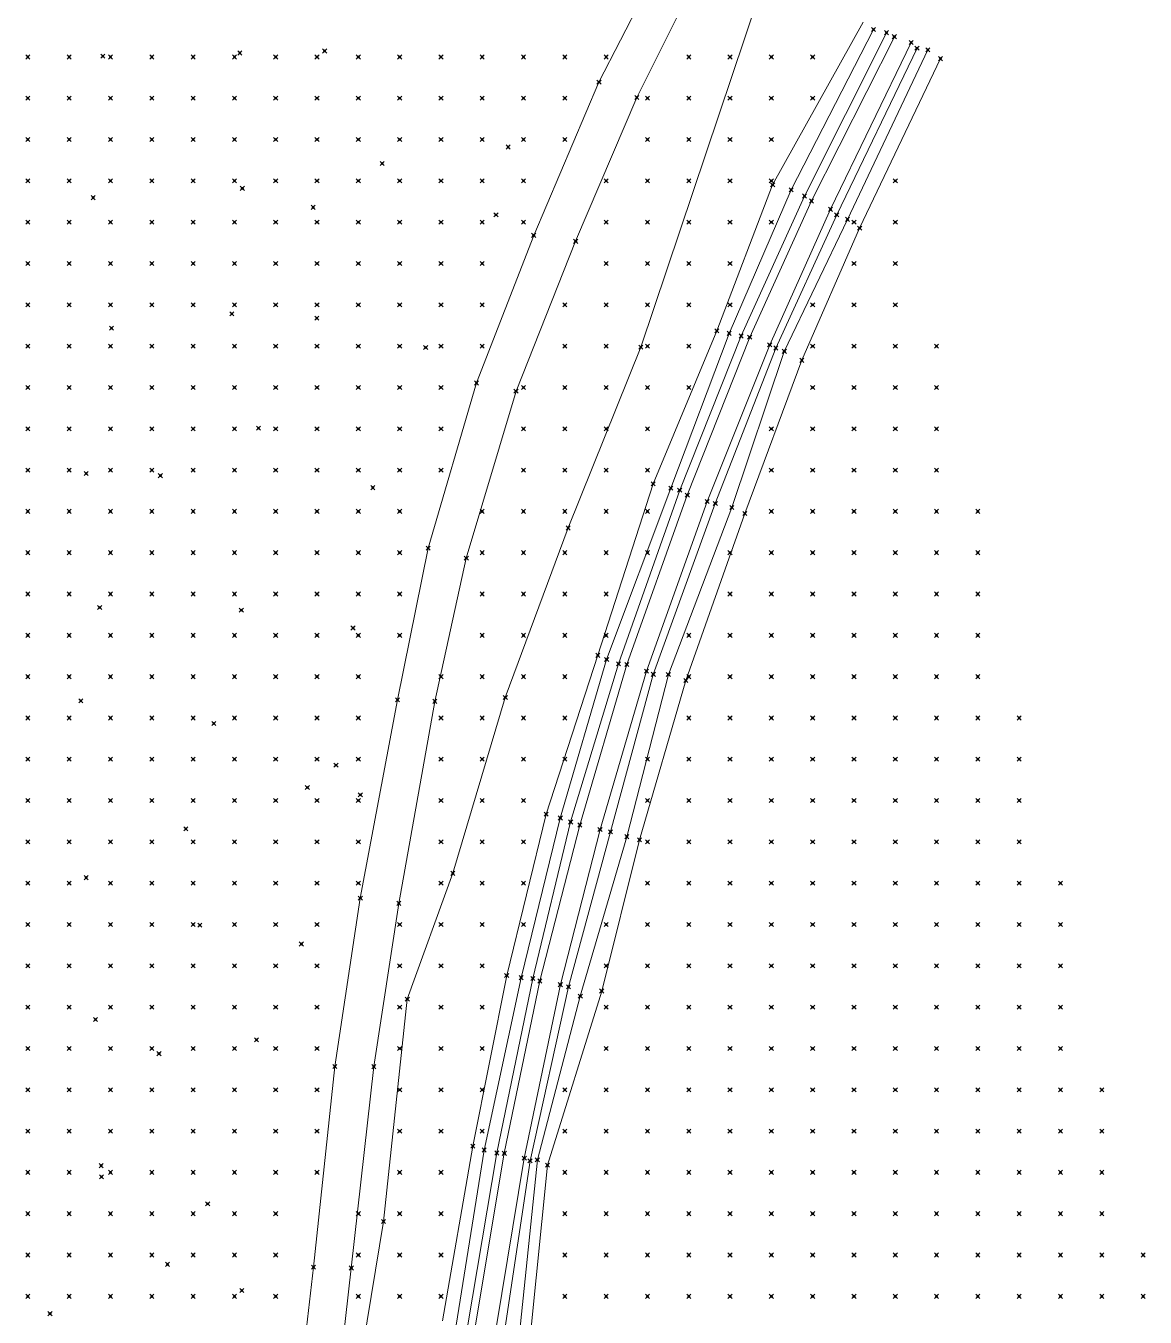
# Model space of a CAD drawing. Header units: metres. Extents: x 441556 to 446409, y 432338 to 461058.
# Drawn here: x 441716.9 to 441798.2, y 452338.6 to 452432.3 of the extents above; entities that cross this region are included whole.
import ezdxf

# ---------------------------------------------------------------- set-up
doc = ezdxf.new("R2010")
doc.units = ezdxf.units.M
doc.header["$MEASUREMENT"] = 0
doc.header["$PDMODE"] = 35
doc.header["$PDSIZE"] = 0.15
for name, color, linetype, lineweight in [('DTM-BRE-RevN_GRP_CALE FERATA', 2, 'Continuous', 0), ('DTM-BRE-RevN_GRP_DRUM PIATRA', 2, 'Continuous', 0), ('DTM-BRE-RevN_GRP_TALUZ JOS', 2, 'Continuous', 0), ('DTM-BRE-RevN_GRP_TALUZ SUS', 2, 'Continuous', 0), ('DTM-BRE-RevN_YP_RevK_0YP', 1, 'Continuous', 0), ('DTM-NOK-RevN_LIDAR_co_lidar', 91, 'Continuous', 0), ('DTM-NOK-RevN_RTK', 32, 'Continuous', 0)]:
    doc.layers.add(name, color=color, linetype=linetype, lineweight=lineweight)

msp = doc.modelspace()

# ---------------------------------------------------------------- linework, layer by layer
at = {"layer": 'DTM-BRE-RevN_GRP_CALE FERATA'}
for p, q in [((441773.965, 452419.596, 361.966), (441779.981, 452431.522, 362.058)), ((441781.204, 452431.102, 361.971), (441775.338, 452418.991, 361.95)), ((441769.476, 452409.702, 361.998), (441773.965, 452419.596, 361.966)), ((441775.338, 452418.991, 361.95), (441770.927, 452409.159, 361.964)), ((441764.948, 452398.245, 362.011), (441769.476, 452409.702, 361.998)), ((441770.927, 452409.159, 361.964), (441766.393, 452397.771, 362.09)), ((441760.548, 452385.938, 362.021), (441764.948, 452398.245, 362.011)), ((441766.393, 452397.771, 362.09), (441761.984, 452385.456, 361.99)), ((441757.14, 452374.289, 361.983), (441760.548, 452385.938, 362.021)), ((441761.984, 452385.456, 361.99), (441758.607, 452373.961, 361.967)), ((441754.241, 452362.968, 361.943), (441757.14, 452374.289, 361.983)), ((441758.607, 452373.961, 361.967), (441755.727, 452362.703, 361.901)), ((441751.659, 452350.458, 361.98), (441754.241, 452362.968, 361.943)), ((441755.727, 452362.703, 361.901), (441753.108, 452350.107, 361.927)), ((441749.541, 452337.86, 361.908), (441751.659, 452350.458, 361.98)), ((441753.108, 452350.107, 361.927), (441751.061, 452337.787, 361.874))]:
    msp.add_line(p, q, dxfattribs=at)
at = {"layer": 'DTM-BRE-RevN_GRP_DRUM PIATRA'}
for p, q in [((441758.533, 452428.218, 357.697), (441763.944, 452438.803, 358.177)), ((441761.284, 452427.114, 357.684), (441766.548, 452437.653, 358.223)), ((441753.791, 452417.101, 357.655), (441758.533, 452428.218, 357.697)), ((441756.838, 452416.67, 357.556), (441761.284, 452427.114, 357.684)), ((441749.644, 452406.386, 357.597), (441753.791, 452417.101, 357.655)), ((441752.508, 452405.788, 357.519), (441756.838, 452416.67, 357.556)), ((441746.122, 452394.392, 357.536), (441749.644, 452406.386, 357.597)), ((441748.897, 452393.669, 357.467), (441752.508, 452405.788, 357.519)), ((441743.9, 452383.382, 357.535), (441746.122, 452394.392, 357.536)), ((441746.606, 452383.268, 357.466), (441748.897, 452393.669, 357.467)), ((441741.201, 452368.984, 357.447), (441743.9, 452383.382, 357.535)), ((441743.995, 452368.604, 357.448), (441746.606, 452383.268, 357.466)), ((441739.355, 452356.755, 357.141), (441741.201, 452368.984, 357.447)), ((441742.186, 452356.747, 357.117), (441743.995, 452368.604, 357.448)), ((441737.799, 452342.196, 357.084), (441739.355, 452356.755, 357.141)), ((441740.548, 452342.128, 357.22), (441742.186, 452356.747, 357.117)), ((441736.216, 452328.348, 356.983), (441737.799, 452342.196, 357.084)), ((441739.001, 452328.49, 357.091), (441740.548, 452342.128, 357.22))]:
    msp.add_line(p, q, dxfattribs=at)
at = {"layer": 'DTM-BRE-RevN_GRP_TALUZ JOS'}
for p, q in [((441773.814, 452445.363, 358.362), (441761.566, 452408.987, 358.172)), ((441772.485, 452420.413, 361.366), (441778.464, 452432.052, 361.537)), ((441782.406, 452430.563, 361.626), (441776.577, 452418.261, 361.538)), ((441767.979, 452409.986, 361.355), (441772.485, 452420.413, 361.366)), ((441776.577, 452418.261, 361.538), (441771.991, 452408.679, 361.615)), ((441763.754, 452398.749, 361.474), (441767.979, 452409.986, 361.355)), ((441761.566, 452408.987, 358.172), (441756.292, 452395.857, 358.143)), ((441771.991, 452408.679, 361.615), (441768.176, 452397.345, 361.389)), ((441759.087, 452386.31, 361.526), (441763.754, 452398.749, 361.474)), ((441768.176, 452397.345, 361.389), (441763.572, 452385.224, 361.626)), ((441756.292, 452395.857, 358.143), (441751.729, 452383.552, 358.302)), ((441755.726, 452374.798, 361.57), (441759.087, 452386.31, 361.526)), ((441763.572, 452385.224, 361.626), (441760.561, 452373.444, 361.284)), ((441751.729, 452383.552, 358.302), (441747.916, 452370.783, 358.009)), ((441752.888, 452363.205, 361.499), (441755.726, 452374.798, 361.57)), ((441760.561, 452373.444, 361.284), (441757.175, 452361.867, 361.503)), ((441747.916, 452370.783, 358.009), (441744.613, 452361.647, 357.629)), ((441750.189, 452350.694, 361.54), (441752.888, 452363.205, 361.499)), ((441744.613, 452361.647, 357.629), (441742.885, 452345.502, 357.685)), ((441757.175, 452361.867, 361.503), (441754.057, 452349.989, 361.729)), ((441748.157, 452337.984, 361.403), (441750.189, 452350.694, 361.54)), ((441754.057, 452349.989, 361.729), (441752.759, 452337.384, 361.353)), ((441742.885, 452345.502, 357.685), (441740.745, 452332.588, 357.397))]:
    msp.add_line(p, q, dxfattribs=at)
at = {"layer": 'DTM-BRE-RevN_GRP_TALUZ SUS'}
for p, q in [((441779.414, 452431.813, 361.821), (441773.45, 452419.954, 361.763)), ((441775.794, 452418.585, 361.732), (441781.628, 452430.693, 361.745)), ((441773.45, 452419.954, 361.763), (441768.863, 452409.794, 361.703)), ((441771.378, 452408.919, 361.732), (441775.794, 452418.585, 361.732)), ((441768.863, 452409.794, 361.703), (441764.393, 452398.594, 361.733)), ((441766.981, 452397.639, 361.758), (441771.378, 452408.919, 361.732)), ((441764.393, 452398.594, 361.733), (441759.943, 452385.997, 361.776)), ((441762.475, 452385.228, 361.756), (441766.981, 452397.639, 361.758)), ((441759.943, 452385.997, 361.776), (441756.473, 452374.51, 361.726)), ((441759.371, 452373.794, 361.74), (441762.475, 452385.228, 361.756)), ((441756.473, 452374.51, 361.726), (441753.735, 452363.153, 361.712)), ((441756.324, 452362.535, 361.626), (441759.371, 452373.794, 361.74)), ((441753.735, 452363.153, 361.712), (441751.109, 452350.48, 361.801)), ((441753.527, 452349.91, 361.869), (441756.324, 452362.535, 361.626)), ((441751.109, 452350.48, 361.801), (441748.981, 452337.861, 361.681)), ((441751.695, 452337.672, 361.591), (441753.527, 452349.91, 361.869))]:
    msp.add_line(p, q, dxfattribs=at)
at = {"layer": 'DTM-BRE-RevN_YP_RevK_0YP'}
for p, q in [((441777.718, 452432.574, 361.291), (441771.14, 452420.764, 360.791)), ((441777.459, 452417.618, 361.567), (441783.337, 452429.931, 361.665)), ((441771.14, 452420.764, 360.791), (441767.086, 452410.166, 361.014)), ((441773.26, 452408.032, 361.238), (441777.459, 452417.618, 361.567)), ((441767.086, 452410.166, 361.014), (441762.461, 452399.057, 360.851)), ((441769.122, 452396.91, 361.273), (441773.26, 452408.032, 361.238)), ((441762.461, 452399.057, 360.851), (441758.45, 452386.614, 361.256)), ((441764.84, 452384.782, 361.356), (441769.122, 452396.91, 361.273)), ((441758.45, 452386.614, 361.256), (441754.701, 452375.073, 361.325)), ((441761.469, 452373.216, 361.952), (441764.84, 452384.782, 361.356)), ((441754.701, 452375.073, 361.325), (441751.832, 452363.362, 361.366)), ((441758.73, 452362.236, 362.087), (441761.469, 452373.216, 361.952)), ((441751.832, 452363.362, 361.366), (441749.371, 452350.973, 361.305)), ((441754.788, 452349.602, 361.633), (441758.73, 452362.236, 362.087)), ((441749.371, 452350.973, 361.305), (441747.158, 452338.303, 360.922)), ((441753.559, 452337.329, 361.928), (441754.788, 452349.602, 361.633))]:
    msp.add_line(p, q, dxfattribs=at)
at = {"layer": 'DTM-NOK-RevN_LIDAR_co_lidar'}
for p in [(441717.062, 452430.053, 352.26), (441720.062, 452430.053, 352.337), (441723.061, 452430.053, 352.32), (441726.06, 452430.053, 352.171), (441729.06, 452430.053, 352.052), (441732.059, 452430.053, 351.992), (441735.058, 452430.053, 351.978), (441738.058, 452430.053, 352.097), (441741.057, 452430.053, 352.383), (441744.057, 452430.053, 352.769), (441747.056, 452430.053, 354.51), (441750.055, 452430.053, 356.212), (441753.055, 452430.053, 357.2), (441756.054, 452430.053, 357.272), (441759.053, 452430.053, 357.31), (441765.052, 452430.053, 357.622), (441768.051, 452430.053, 357.906), (441771.051, 452430.053, 358.595), (441774.05, 452430.053, 360.364), (441717.062, 452427.054, 352.338), (441720.062, 452427.054, 352.348), (441723.061, 452427.054, 352.273), (441726.06, 452427.054, 352.152), (441729.06, 452427.054, 352.056), (441732.059, 452427.054, 351.98), (441735.058, 452427.054, 351.97), (441738.058, 452427.054, 352.058), (441741.057, 452427.054, 352.26), (441744.057, 452427.054, 352.656), (441747.056, 452427.054, 354.542), (441750.055, 452427.054, 356.247), (441753.055, 452427.054, 357.244), (441756.054, 452427.054, 357.266), (441762.053, 452427.054, 357.211), (441765.052, 452427.054, 357.623), (441768.051, 452427.054, 358.466), (441771.051, 452427.054, 360.067), (441774.05, 452427.054, 360.853), (441717.062, 452424.054, 352.44), (441720.062, 452424.054, 352.388), (441723.061, 452424.054, 352.268), (441726.06, 452424.054, 352.129), (441729.06, 452424.054, 352.039), (441732.059, 452424.054, 352.001), (441735.058, 452424.054, 352.018), (441738.058, 452424.054, 352.133), (441741.057, 452424.054, 352.251), (441744.057, 452424.054, 352.627), (441747.056, 452424.054, 354.469), (441750.055, 452424.054, 356.359), (441753.055, 452424.054, 357.138), (441756.054, 452424.054, 357.068), (441762.053, 452424.054, 357.285), (441765.052, 452424.054, 357.805), (441768.051, 452424.054, 359.001), (441771.051, 452424.054, 360.198), (441717.062, 452421.055, 352.501), (441720.062, 452421.055, 352.375), (441723.061, 452421.055, 352.236), (441726.06, 452421.055, 352.108), (441729.06, 452421.055, 352.035), (441732.059, 452421.055, 352.04), (441735.058, 452421.055, 351.932), (441738.058, 452421.055, 351.789), (441741.057, 452421.055, 351.979), (441744.057, 452421.055, 352.601), (441747.056, 452421.055, 354.381), (441750.055, 452421.055, 356.169), (441753.055, 452421.055, 357.009), (441759.053, 452421.055, 357.173), (441762.053, 452421.055, 357.216), (441765.052, 452421.055, 357.814), (441768.051, 452421.055, 359.01), (441771.051, 452421.055, 360.316), (441780.049, 452421.055, 361.447), (441717.062, 452418.056, 352.474), (441720.062, 452418.056, 352.342), (441723.061, 452418.056, 352.231), (441726.06, 452418.056, 352.098), (441729.06, 452418.056, 352.022), (441732.059, 452418.056, 351.94), (441735.058, 452418.056, 351.726), (441738.058, 452418.056, 351.658), (441741.057, 452418.056, 351.951), (441744.057, 452418.056, 352.948), (441747.056, 452418.056, 354.803), (441750.055, 452418.056, 356.317), (441753.055, 452418.056, 356.949), (441759.053, 452418.056, 357.181), (441762.053, 452418.056, 357.195), (441765.052, 452418.056, 358.13), (441768.051, 452418.056, 359.734), (441771.051, 452418.056, 360.656), (441777.049, 452418.056, 361.379), (441780.049, 452418.056, 361.364), (441717.062, 452415.056, 352.423), (441720.062, 452415.056, 352.33), (441723.061, 452415.056, 352.202), (441726.06, 452415.056, 352.058), (441729.06, 452415.056, 352.015), (441732.059, 452415.056, 351.892), (441735.058, 452415.056, 351.6), (441738.058, 452415.056, 351.692), (441741.057, 452415.056, 352.393), (441744.057, 452415.056, 353.654), (441747.056, 452415.056, 355.53), (441750.055, 452415.056, 356.767), (441759.053, 452415.056, 357.162), (441762.053, 452415.056, 357.282), (441765.052, 452415.056, 358.379), (441768.051, 452415.056, 360.324), (441777.049, 452415.056, 361.263), (441780.049, 452415.056, 361.347), (441717.062, 452412.057, 352.405), (441720.062, 452412.057, 352.297), (441723.061, 452412.057, 352.118), (441726.06, 452412.057, 352.019), (441729.06, 452412.057, 352.025), (441732.059, 452412.057, 351.906), (441735.058, 452412.057, 351.71), (441738.058, 452412.057, 352.083), (441741.057, 452412.057, 353.242), (441744.057, 452412.057, 354.834), (441747.056, 452412.057, 356.305), (441750.055, 452412.057, 356.979), (441756.054, 452412.057, 356.976), (441759.053, 452412.057, 356.906), (441762.053, 452412.057, 357.675), (441765.052, 452412.057, 359.227), (441768.051, 452412.057, 360.58), (441774.05, 452412.057, 361.379), (441777.049, 452412.057, 361.391), (441780.049, 452412.057, 361.412), (441717.062, 452409.058, 352.324), (441720.062, 452409.058, 352.194), (441723.061, 452409.058, 352.053), (441726.06, 452409.058, 352.009), (441729.06, 452409.058, 352.017), (441732.059, 452409.058, 351.988), (441735.058, 452409.058, 352.001), (441738.058, 452409.058, 352.514), (441741.057, 452409.058, 353.949), (441744.057, 452409.058, 355.61), (441747.056, 452409.058, 356.707), (441750.055, 452409.058, 356.988), (441756.054, 452409.058, 356.98), (441759.053, 452409.058, 357.072), (441762.053, 452409.058, 358.234), (441765.052, 452409.058, 359.922), (441774.05, 452409.058, 361.534), (441777.049, 452409.058, 361.568), (441780.049, 452409.058, 361.519), (441783.048, 452409.058, 361.471), (441717.062, 452406.058, 352.235), (441720.062, 452406.058, 352.087), (441723.061, 452406.058, 351.988), (441726.06, 452406.058, 351.98), (441729.06, 452406.058, 351.992), (441732.059, 452406.058, 352.023), (441735.058, 452406.058, 352.306), (441738.058, 452406.058, 353.283), (441741.057, 452406.058, 354.951), (441744.057, 452406.058, 356.328), (441747.056, 452406.058, 356.768), (441753.055, 452406.058, 356.913), (441756.054, 452406.058, 357.038), (441759.053, 452406.058, 357.455), (441762.053, 452406.058, 358.876), (441765.052, 452406.058, 360.262), (441774.05, 452406.058, 361.526), (441777.049, 452406.058, 361.556), (441780.049, 452406.058, 361.568), (441783.048, 452406.058, 361.556), (441717.062, 452403.059, 352.139), (441720.062, 452403.059, 352.015), (441723.061, 452403.059, 351.999), (441726.06, 452403.059, 352.013), (441729.06, 452403.059, 351.998), (441732.059, 452403.059, 352.002), (441735.058, 452403.059, 352.414), (441738.058, 452403.059, 353.927), (441741.057, 452403.059, 355.892), (441744.057, 452403.059, 356.871), (441747.056, 452403.059, 356.847), (441753.055, 452403.059, 356.889), (441756.054, 452403.059, 356.884), (441759.053, 452403.059, 357.951), (441762.053, 452403.059, 359.556), (441771.051, 452403.059, 361.343), (441774.05, 452403.059, 361.403), (441777.049, 452403.059, 361.438), (441780.049, 452403.059, 361.495), (441783.048, 452403.059, 363.627), (441717.062, 452400.059, 352.031), (441720.062, 452400.059, 351.976), (441723.061, 452400.059, 352.041), (441726.06, 452400.059, 352.064), (441729.06, 452400.059, 352.068), (441732.059, 452400.059, 352.072), (441735.058, 452400.059, 352.495), (441738.058, 452400.059, 354.266), (441741.057, 452400.059, 356.284), (441744.057, 452400.059, 356.983), (441747.056, 452400.059, 356.945), (441753.055, 452400.059, 356.963), (441756.054, 452400.059, 357.139), (441759.053, 452400.059, 358.345), (441762.053, 452400.059, 360.17), (441771.051, 452400.059, 361.268), (441774.05, 452400.059, 361.33), (441777.049, 452400.059, 361.352), (441780.049, 452400.059, 362.283), (441783.048, 452400.059, 367.157), (441717.062, 452397.06, 351.979), (441720.062, 452397.06, 351.968), (441723.061, 452397.06, 352.026), (441726.06, 452397.06, 352.066), (441729.06, 452397.06, 352.119), (441732.059, 452397.06, 352.14), (441735.058, 452397.06, 352.702), (441738.058, 452397.06, 354.675), (441741.057, 452397.06, 356.522), (441744.057, 452397.06, 357.005), (441750.055, 452397.06, 356.904), (441753.055, 452397.06, 357.124), (441756.054, 452397.06, 357.523), (441759.053, 452397.06, 358.786), (441762.053, 452397.06, 360.627), (441771.051, 452397.06, 361.284), (441774.05, 452397.06, 361.323), (441777.049, 452397.06, 361.991), (441780.049, 452397.06, 365.101), (441783.048, 452397.06, 370.443), (441786.047, 452397.06, 375.723), (441717.062, 452394.061, 351.975), (441720.062, 452394.061, 351.956), (441723.061, 452394.061, 351.994), (441726.06, 452394.061, 352.078), (441729.06, 452394.061, 352.201), (441732.059, 452394.061, 352.241), (441735.058, 452394.061, 352.942), (441738.058, 452394.061, 355.092), (441741.057, 452394.061, 356.712), (441744.057, 452394.061, 356.991), (441750.055, 452394.061, 357.011), (441753.055, 452394.061, 357.316), (441756.054, 452394.061, 357.992), (441759.053, 452394.061, 359.787), (441762.053, 452394.061, 360.963), (441768.051, 452394.061, 361.376), (441771.051, 452394.061, 361.371), (441774.05, 452394.061, 361.349), (441777.049, 452394.061, 364.23), (441780.049, 452394.061, 369.162), (441783.048, 452394.061, 373.432), (441786.047, 452394.061, 376.655), (441717.062, 452391.061, 351.97), (441720.062, 452391.061, 351.934), (441723.061, 452391.061, 351.953), (441726.06, 452391.061, 352.254), (441729.06, 452391.061, 352.685), (441732.059, 452391.061, 352.652), (441735.058, 452391.061, 353.281), (441738.058, 452391.061, 355.579), (441741.057, 452391.061, 356.785), (441744.057, 452391.061, 356.997), (441750.055, 452391.061, 357.17), (441753.055, 452391.061, 357.613), (441756.054, 452391.061, 358.704), (441759.053, 452391.061, 360.874), (441768.051, 452391.061, 361.429), (441771.051, 452391.061, 361.443), (441774.05, 452391.061, 361.405), (441777.049, 452391.061, 367.501), (441780.049, 452391.061, 372.433), (441783.048, 452391.061, 375.208), (441786.047, 452391.061, 376.728), (441717.062, 452388.062, 351.944), (441720.062, 452388.062, 351.947), (441723.061, 452388.062, 351.96), (441726.06, 452388.062, 352.529), (441729.06, 452388.062, 353.181), (441732.059, 452388.062, 353.107), (441735.058, 452388.062, 353.849), (441738.058, 452388.062, 356.002), (441741.057, 452388.062, 356.871), (441744.057, 452388.062, 357.066), (441750.055, 452388.062, 357.363), (441753.055, 452388.062, 357.735), (441756.054, 452388.062, 359.813), (441759.053, 452388.062, 361.039), (441765.052, 452388.062, 361.472), (441768.051, 452388.062, 361.478), (441771.051, 452388.062, 361.467), (441774.05, 452388.062, 362.209), (441777.049, 452388.062, 369.997), (441780.049, 452388.062, 374.16), (441783.048, 452388.062, 375.959), (441786.047, 452388.062, 376.729), (441717.062, 452385.063, 351.953), (441720.062, 452385.063, 351.993), (441723.061, 452385.063, 352.009), (441726.06, 452385.063, 352.216), (441729.06, 452385.063, 352.558), (441732.059, 452385.063, 353.14), (441735.058, 452385.063, 354.531), (441738.058, 452385.063, 356.094), (441741.057, 452385.063, 356.748), (441747.056, 452385.063, 357.159), (441750.055, 452385.063, 357.623), (441753.055, 452385.063, 358.313), (441756.054, 452385.063, 360.888), (441765.052, 452385.063, 361.728), (441768.051, 452385.063, 361.625), (441771.051, 452385.063, 362.521), (441774.05, 452385.063, 364.996), (441777.049, 452385.063, 370.623), (441780.049, 452385.063, 374.632), (441783.048, 452385.063, 376.393), (441786.047, 452385.063, 377.012), (441717.062, 452382.063, 352.006), (441720.062, 452382.063, 352.075), (441723.061, 452382.063, 352.147), (441726.06, 452382.063, 352.179), (441729.06, 452382.063, 352.12), (441732.059, 452382.063, 352.524), (441735.058, 452382.063, 354.087), (441738.058, 452382.063, 355.964), (441741.057, 452382.063, 356.856), (441747.056, 452382.063, 357.263), (441750.055, 452382.063, 357.821), (441753.055, 452382.063, 358.902), (441756.054, 452382.063, 360.931), (441765.052, 452382.063, 361.631), (441768.051, 452382.063, 362.229), (441771.051, 452382.063, 366.328), (441774.05, 452382.063, 367.67), (441777.049, 452382.063, 370.585), (441780.049, 452382.063, 373.263), (441783.048, 452382.063, 375.471), (441786.047, 452382.063, 376.741), (441789.047, 452382.063, 377.226), (441717.062, 452379.064, 352.051), (441720.062, 452379.064, 352.114), (441723.061, 452379.064, 352.19), (441726.06, 452379.064, 352.211), (441729.06, 452379.064, 352.196), (441732.059, 452379.064, 352.67), (441735.058, 452379.064, 354.096), (441738.058, 452379.064, 355.85), (441741.057, 452379.064, 357.009), (441747.056, 452379.064, 357.397), (441750.055, 452379.064, 358.102), (441753.055, 452379.064, 359.451), (441756.054, 452379.064, 360.839), (441762.053, 452379.064, 361.499), (441765.052, 452379.064, 361.576), (441768.051, 452379.064, 364.613), (441771.051, 452379.064, 367.808), (441774.05, 452379.064, 368.745), (441777.049, 452379.064, 369.015), (441780.049, 452379.064, 370.66), (441783.048, 452379.064, 373.48), (441786.047, 452379.064, 375.939), (441789.047, 452379.064, 377.2), (441717.062, 452376.065, 351.998), (441720.062, 452376.065, 352.072), (441723.061, 452376.065, 352.188), (441726.06, 452376.065, 352.198), (441729.06, 452376.065, 352.267), (441732.059, 452376.065, 352.868), (441735.058, 452376.065, 354.387), (441738.058, 452376.065, 356.237), (441741.057, 452376.065, 357.125), (441747.056, 452376.065, 357.621), (441750.055, 452376.065, 358.605), (441753.055, 452376.065, 360.153), (441762.053, 452376.065, 361.68), (441765.052, 452376.065, 361.789), (441768.051, 452376.065, 364.716), (441771.051, 452376.065, 367.989), (441774.05, 452376.065, 368.789), (441777.049, 452376.065, 368.985), (441780.049, 452376.065, 369.575), (441783.048, 452376.065, 371.635), (441786.047, 452376.065, 374.935), (441789.047, 452376.065, 378.204), (441717.062, 452373.065, 352.069), (441720.062, 452373.065, 352.143), (441723.061, 452373.065, 352.233), (441726.06, 452373.065, 352.297), (441729.06, 452373.065, 352.457), (441732.059, 452373.065, 353.133), (441735.058, 452373.065, 354.688), (441738.058, 452373.065, 356.464), (441741.057, 452373.065, 357.138), (441747.056, 452373.065, 357.716), (441750.055, 452373.065, 358.751), (441753.055, 452373.065, 360.384), (441762.053, 452373.065, 362.383), (441765.052, 452373.065, 362.242), (441768.051, 452373.065, 364.648), (441771.051, 452373.065, 367.746), (441774.05, 452373.065, 369.018), (441777.049, 452373.065, 369.861), (441780.049, 452373.065, 370.948), (441783.048, 452373.065, 373.081), (441786.047, 452373.065, 375.819), (441789.047, 452373.065, 377.545), (441717.062, 452370.066, 352.01), (441720.062, 452370.066, 352.127), (441723.061, 452370.066, 352.243), (441726.06, 452370.066, 352.096), (441729.06, 452370.066, 352.19), (441732.059, 452370.066, 353.157), (441735.058, 452370.066, 354.83), (441738.058, 452370.066, 356.464), (441741.057, 452370.066, 356.977), (441747.056, 452370.066, 357.859), (441750.055, 452370.066, 358.745), (441753.055, 452370.066, 360.967), (441762.053, 452370.066, 362.143), (441765.052, 452370.066, 363.085), (441768.051, 452370.066, 365.311), (441771.051, 452370.066, 366.665), (441774.05, 452370.066, 368.68), (441777.049, 452370.066, 371.392), (441780.049, 452370.066, 374.044), (441783.048, 452370.066, 375.787), (441786.047, 452370.066, 377.106), (441789.047, 452370.066, 378.163), (441792.046, 452370.066, 379.963), (441717.062, 452367.067, 351.98), (441720.062, 452367.067, 351.963), (441723.061, 452367.067, 351.954), (441726.06, 452367.067, 351.947), (441729.06, 452367.067, 352.237), (441732.059, 452367.067, 353.588), (441735.058, 452367.067, 355.572), (441738.058, 452367.067, 356.583), (441744.057, 452367.067, 357.224), (441747.056, 452367.067, 358.133), (441750.055, 452367.067, 359.408), (441753.055, 452367.067, 361.043), (441759.053, 452367.067, 361.621), (441762.053, 452367.067, 362.428), (441765.052, 452367.067, 364.487), (441768.051, 452367.067, 366.974), (441771.051, 452367.067, 367.776), (441774.05, 452367.067, 370.373), (441777.049, 452367.067, 373.091), (441780.049, 452367.067, 374.591), (441783.048, 452367.067, 375.66), (441786.047, 452367.067, 376.495), (441789.047, 452367.067, 378.24), (441792.046, 452367.067, 379.633), (441717.062, 452364.067, 352.008), (441720.062, 452364.067, 352.013), (441723.061, 452364.067, 352.111), (441726.06, 452364.067, 352.201), (441729.06, 452364.067, 352.575), (441732.059, 452364.067, 353.89), (441735.058, 452364.067, 355.677), (441738.058, 452364.067, 356.521), (441744.057, 452364.067, 357.18), (441747.056, 452364.067, 358.319), (441750.055, 452364.067, 360.214), (441759.053, 452364.067, 362.135), (441762.053, 452364.067, 363.729), (441765.052, 452364.067, 365.82), (441768.051, 452364.067, 367.038), (441771.051, 452364.067, 368.138), (441774.05, 452364.067, 371.332), (441777.049, 452364.067, 374.242), (441780.049, 452364.067, 376.203), (441783.048, 452364.067, 377.412), (441786.047, 452364.067, 378.233), (441789.047, 452364.067, 379.608), (441792.046, 452364.067, 380.374), (441717.062, 452361.068, 351.908), (441720.062, 452361.068, 351.874), (441723.061, 452361.068, 351.892), (441726.06, 452361.068, 352.187), (441729.06, 452361.068, 353.049), (441732.059, 452361.068, 354.43), (441735.058, 452361.068, 355.754), (441738.058, 452361.068, 356.481), (441744.057, 452361.068, 357.285), (441747.056, 452361.068, 358.153), (441750.055, 452361.068, 361.047), (441759.053, 452361.068, 363.584), (441762.053, 452361.068, 365.022), (441765.052, 452361.068, 368.26), (441768.051, 452361.068, 369.528), (441771.051, 452361.068, 369.838), (441774.05, 452361.068, 370.676), (441777.049, 452361.068, 374.125), (441780.049, 452361.068, 377.197), (441783.048, 452361.068, 378.589), (441786.047, 452361.068, 378.85), (441789.047, 452361.068, 380.215), (441792.046, 452361.068, 380.786), (441717.062, 452358.069, 351.835), (441720.062, 452358.069, 351.753), (441723.061, 452358.069, 351.805), (441726.06, 452358.069, 352.248), (441729.06, 452358.069, 353.351), (441732.059, 452358.069, 354.734), (441735.058, 452358.069, 355.807), (441738.058, 452358.069, 356.545), (441744.057, 452358.069, 357.639), (441747.056, 452358.069, 359.116), (441750.055, 452358.069, 361.17), (441759.053, 452358.069, 363.59), (441762.053, 452358.069, 364.89), (441765.052, 452358.069, 368.899), (441768.051, 452358.069, 371.048), (441771.051, 452358.069, 371.396), (441774.05, 452358.069, 371.558), (441777.049, 452358.069, 376.577), (441780.049, 452358.069, 380.322), (441783.048, 452358.069, 380.771), (441786.047, 452358.069, 380.869), (441789.047, 452358.069, 381.228), (441792.046, 452358.069, 382.164), (441717.062, 452355.069, 351.755), (441720.062, 452355.069, 351.694), (441723.061, 452355.069, 351.854), (441726.06, 452355.069, 352.589), (441729.06, 452355.069, 353.836), (441732.059, 452355.069, 354.92), (441735.058, 452355.069, 355.821), (441738.058, 452355.069, 356.739), (441744.057, 452355.069, 357.874), (441747.056, 452355.069, 359.724), (441750.055, 452355.069, 360.963), (441756.054, 452355.069, 361.633), (441759.053, 452355.069, 363.531), (441762.053, 452355.069, 365.68), (441765.052, 452355.069, 369.854), (441768.051, 452355.069, 371.884), (441771.051, 452355.069, 372.014), (441774.05, 452355.069, 372.139), (441777.049, 452355.069, 378.729), (441780.049, 452355.069, 384.564), (441783.048, 452355.069, 385.196), (441786.047, 452355.069, 384.975), (441789.047, 452355.069, 384.491), (441792.046, 452355.069, 384.501), (441795.045, 452355.069, 386.725), (441717.062, 452352.07, 351.772), (441720.062, 452352.07, 351.787), (441723.061, 452352.07, 352.17), (441726.06, 452352.07, 353.046), (441729.06, 452352.07, 354.184), (441732.059, 452352.07, 355.064), (441735.058, 452352.07, 355.73), (441738.058, 452352.07, 356.586), (441744.057, 452352.07, 357.508), (441747.056, 452352.07, 360.39), (441750.055, 452352.07, 361.044), (441756.054, 452352.07, 361.903), (441759.053, 452352.07, 363.903), (441762.053, 452352.07, 366.664), (441765.052, 452352.07, 370.774), (441768.051, 452352.07, 372.479), (441771.051, 452352.07, 372.567), (441774.05, 452352.07, 373.581), (441777.049, 452352.07, 380.767), (441780.049, 452352.07, 387.967), (441783.048, 452352.07, 389.822), (441786.047, 452352.07, 389.333), (441789.047, 452352.07, 388.883), (441792.046, 452352.07, 389.951), (441795.045, 452352.07, 391.951), (441717.062, 452349.071, 351.944), (441720.062, 452349.071, 351.947), (441723.061, 452349.071, 352.452), (441726.06, 452349.071, 353.438), (441729.06, 452349.071, 354.463), (441732.059, 452349.071, 355.257), (441735.058, 452349.071, 355.843), (441738.058, 452349.071, 356.497), (441744.057, 452349.071, 358.71), (441747.056, 452349.071, 360.889), (441756.054, 452349.071, 362.068), (441759.053, 452349.071, 364.371), (441762.053, 452349.071, 366.82), (441765.052, 452349.071, 370.57), (441768.051, 452349.071, 372.526), (441771.051, 452349.071, 372.593), (441774.05, 452349.071, 376.48), (441777.049, 452349.071, 383.659), (441780.049, 452349.071, 389.301), (441783.048, 452349.071, 391.266), (441786.047, 452349.071, 391.433), (441789.047, 452349.071, 391.533), (441792.046, 452349.071, 393.489), (441795.045, 452349.071, 395.604), (441717.062, 452346.071, 352.029), (441720.062, 452346.071, 352.094), (441723.061, 452346.071, 352.74), (441726.06, 452346.071, 353.836), (441729.06, 452346.071, 354.726), (441732.059, 452346.071, 355.346), (441735.058, 452346.071, 355.975), (441741.057, 452346.071, 357.208), (441744.057, 452346.071, 358.578), (441747.056, 452346.071, 361.2), (441756.054, 452346.071, 362.092), (441759.053, 452346.071, 363.718), (441762.053, 452346.071, 366.942), (441765.052, 452346.071, 370.493), (441768.051, 452346.071, 372.488), (441771.051, 452346.071, 373.025), (441774.05, 452346.071, 376.831), (441777.049, 452346.071, 385.109), (441780.049, 452346.071, 388.134), (441783.048, 452346.071, 389.732), (441786.047, 452346.071, 391.396), (441789.047, 452346.071, 392.806), (441792.046, 452346.071, 395.506), (441795.045, 452346.071, 397.413), (441717.062, 452343.072, 352.036), (441720.062, 452343.072, 352.293), (441723.061, 452343.072, 353.105), (441726.06, 452343.072, 354.173), (441729.06, 452343.072, 354.891), (441732.059, 452343.072, 355.345), (441735.058, 452343.072, 356.016), (441741.057, 452343.072, 357.08), (441744.057, 452343.072, 358.102), (441747.056, 452343.072, 361.155), (441756.054, 452343.072, 362.092), (441759.053, 452343.072, 362.627), (441762.053, 452343.072, 367.447), (441765.052, 452343.072, 370.67), (441768.051, 452343.072, 372.311), (441771.051, 452343.072, 372.899), (441774.05, 452343.072, 375.838), (441777.049, 452343.072, 385.813), (441780.049, 452343.072, 388.635), (441783.048, 452343.072, 390.858), (441786.047, 452343.072, 393.596), (441789.047, 452343.072, 395.476), (441792.046, 452343.072, 397.579), (441795.045, 452343.072, 398.157), (441798.045, 452343.072, 397.943), (441717.062, 452340.073, 352.09), (441720.062, 452340.073, 352.568), (441723.061, 452340.073, 353.541), (441726.06, 452340.073, 354.481), (441729.06, 452340.073, 355.003), (441732.059, 452340.073, 355.421), (441735.058, 452340.073, 356.118), (441741.057, 452340.073, 356.899), (441744.057, 452340.073, 358.26), (441747.056, 452340.073, 360.968), (441756.054, 452340.073, 362.183), (441759.053, 452340.073, 363.363), (441762.053, 452340.073, 368.844), (441765.052, 452340.073, 371.109), (441768.051, 452340.073, 372.603), (441771.051, 452340.073, 372.873), (441774.05, 452340.073, 374.956), (441777.049, 452340.073, 385.171), (441780.049, 452340.073, 389.974), (441783.048, 452340.073, 393.197), (441786.047, 452340.073, 395.512), (441789.047, 452340.073, 397.24), (441792.046, 452340.073, 398.757), (441795.045, 452340.073, 398.803), (441798.045, 452340.073, 398.301)]:
    msp.add_point(p, dxfattribs=at)
at = {"layer": 'DTM-NOK-RevN_RTK'}
for p in [(441778.464, 452432.052, 361.537), (441779.414, 452431.813, 361.821), (441779.981, 452431.522, 362.058), (441738.61, 452430.488, 351.448), (441781.204, 452431.102, 361.971), (441781.628, 452430.693, 361.745), (441782.406, 452430.563, 361.626), (441722.509, 452430.111, 352.571), (441732.455, 452430.344, 352.018), (441783.337, 452429.931, 361.665), (441758.533, 452428.218, 357.697), (441761.284, 452427.114, 357.684), (441751.945, 452423.513, 357.657), (441742.786, 452422.313, 351.68), (441732.634, 452420.512, 351.79), (441771.14, 452420.764, 360.791), (441772.485, 452420.413, 361.366), (441721.796, 452419.837, 352.478), (441773.45, 452419.954, 361.763), (441773.965, 452419.596, 361.966), (441737.771, 452419.133, 351.538), (441751.05, 452418.596, 356.97), (441775.338, 452418.991, 361.95), (441775.794, 452418.585, 361.732), (441776.577, 452418.261, 361.538), (441777.459, 452417.618, 361.567), (441753.791, 452417.101, 357.655), (441756.838, 452416.67, 357.556), (441731.879, 452411.404, 351.533), (441738.044, 452411.093, 351.667), (441723.131, 452410.367, 352.327), (441767.086, 452410.166, 361.014), (441767.979, 452409.986, 361.355), (441768.863, 452409.794, 361.703), (441745.947, 452408.955, 357.38), (441761.566, 452408.987, 358.172), (441769.476, 452409.702, 361.998), (441770.927, 452409.159, 361.964), (441771.378, 452408.919, 361.732), (441771.991, 452408.679, 361.615), (441773.26, 452408.032, 361.238), (441749.644, 452406.386, 357.597), (441752.508, 452405.788, 357.519), (441733.808, 452403.096, 351.674), (441721.287, 452399.807, 352.106), (441726.683, 452399.657, 351.368), (441742.117, 452398.783, 357.353), (441762.461, 452399.057, 360.851), (441763.754, 452398.749, 361.474), (441764.393, 452398.594, 361.733), (441764.948, 452398.245, 362.011), (441766.393, 452397.771, 362.09), (441766.981, 452397.639, 361.758), (441768.176, 452397.345, 361.389), (441769.122, 452396.91, 361.273), (441756.292, 452395.857, 358.143), (441746.122, 452394.392, 357.536), (441748.897, 452393.669, 357.467), (441722.272, 452390.079, 351.696), (441732.56, 452389.888, 351.657), (441740.673, 452388.596, 357.293), (441758.45, 452386.614, 361.256), (441759.087, 452386.31, 361.526), (441759.943, 452385.997, 361.776), (441760.548, 452385.938, 362.021), (441761.984, 452385.456, 361.99), (441762.475, 452385.228, 361.756), (441763.572, 452385.224, 361.626), (441764.84, 452384.782, 361.356), (441751.729, 452383.552, 358.302), (441720.9, 452383.312, 351.528), (441743.9, 452383.382, 357.535), (441746.606, 452383.268, 357.466), (441730.57, 452381.66, 351.708), (441739.432, 452378.642, 357.191), (441737.358, 452377.007, 356.544), (441741.203, 452376.487, 357.687), (441754.701, 452375.073, 361.325), (441755.726, 452374.798, 361.57), (441756.473, 452374.51, 361.726), (441757.14, 452374.289, 361.983), (441728.527, 452374.009, 351.686), (441758.607, 452373.961, 361.967), (441759.371, 452373.794, 361.74), (441760.561, 452373.444, 361.284), (441761.469, 452373.216, 361.952), (441721.291, 452370.466, 351.424), (441747.916, 452370.783, 358.009), (441741.201, 452368.984, 357.447), (441743.995, 452368.604, 357.448), (441729.542, 452367.022, 352.318), (441736.923, 452365.651, 356.729), (441751.832, 452363.362, 361.366), (441752.888, 452363.205, 361.499), (441753.735, 452363.153, 361.712), (441754.241, 452362.968, 361.943), (441755.727, 452362.703, 361.901), (441756.324, 452362.535, 361.626), (441758.73, 452362.236, 362.087), (441744.613, 452361.647, 357.629), (441757.175, 452361.867, 361.503), (441721.965, 452360.166, 351.699), (441733.658, 452358.691, 355.654), (441726.584, 452357.689, 352.316), (441739.355, 452356.755, 357.141), (441742.186, 452356.747, 357.117), (441749.371, 452350.973, 361.305), (441750.189, 452350.694, 361.54), (441751.109, 452350.48, 361.801), (441751.659, 452350.458, 361.98), (441753.108, 452350.107, 361.927), (441753.527, 452349.91, 361.869), (441754.057, 452349.989, 361.729), (441722.382, 452349.56, 352.042), (441754.788, 452349.602, 361.633), (441722.404, 452348.75, 352.13), (441730.119, 452346.784, 355.265), (441742.885, 452345.502, 357.685), (441727.206, 452342.395, 355.045), (441737.799, 452342.196, 357.084), (441740.548, 452342.128, 357.22), (441732.595, 452340.497, 355.479), (441718.668, 452338.815, 352.109)]:
    msp.add_point(p, dxfattribs=at)

doc.saveas('drawing.dxf')
